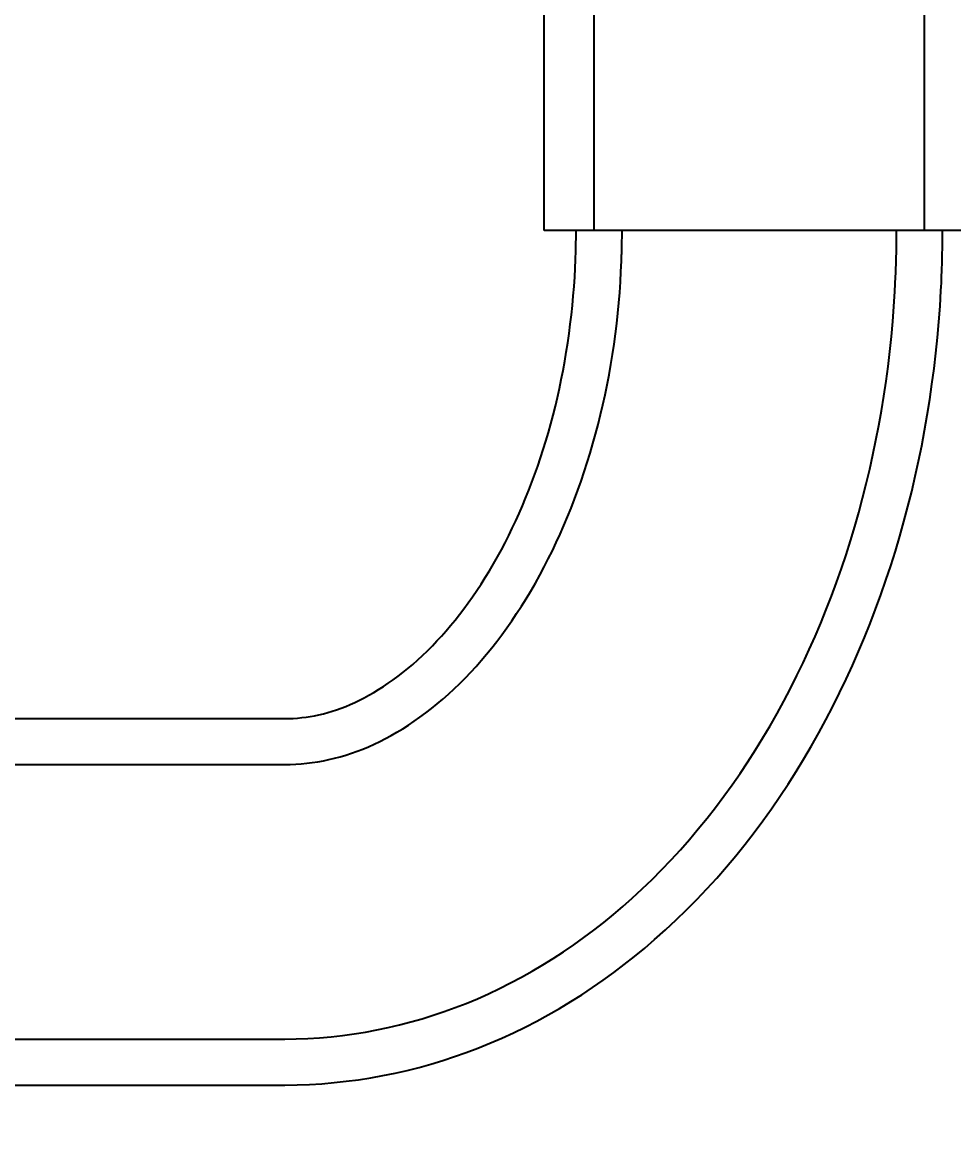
# Model space of a CAD drawing. Header units: millimetres. Extents: x -46397 to 283259, y -8690 to 23983.
# Drawn here: x 268180.6 to 268265.6, y 6741 to 6842.2 of the extents above; entities that cross this region are included whole.
import ezdxf
from ezdxf import colors
from ezdxf.entities.mleader import LeaderData, LeaderLine
from ezdxf.enums import TextEntityAlignment as Align
from ezdxf.math import Vec2, Vec3

# ---------------------------------------------------------------- set-up
doc = ezdxf.new("R2010")
doc.units = ezdxf.units.MM
doc.linetypes.add('PHANTOM', pattern=[63.5, 31.75, -6.35, 6.35, -6.35, 6.35, -6.35])
doc.styles.add('GHI CHÚ 2', font='arial.ttf', dxfattribs={"width": 0.8, "height": 1})
doc.styles.add('Tahoma', font='tahoma.ttf')
doc.styles.add('Text_nameplate', font='arial.ttf', dxfattribs={"width": 0.9, "height": 2.5})

# ---------------------------------------------------------------- blocks, each defined once
blk = doc.blocks.new('BO-1')
at = {"color": 251, "linetype": 'PHANTOM', "ltscale": 5, "extrusion": (6.89019e-16, 1, 0)}
for p, q in [((739.6, 3307.82), (739.6, 3354.87)), ((744.15, 3307.82), (744.15, 3354.87)), ((774.26, 3307.82), (774.26, 3354.87)), ((778.81, 3307.82), (739.6, 3307.82)), ((642.54, 3263.34), (715.94, 3263.34)), ((630.73, 3259.16), (715.94, 3259.16)), ((630.73, 3234.13), (715.94, 3234.13)), ((642.54, 3229.94), (715.94, 3229.94))]:
    blk.add_line(p, q, dxfattribs=at)
at = {"color": 251, "linetype": 'PHANTOM', "ltscale": 5}
for points, knots in [([(715.94, 3229.94), (721.95, 3229.94), (727.94, 3231.11), (739.43, 3235.6), (744.86, 3239), (754.98, 3247.84), (759.53, 3253.44), (767, 3265.9), (769.92, 3272.75), (774.1, 3287.17), (775.35, 3294.73), (775.86, 3304.18), (775.9, 3306), (775.9, 3307.82)], [3.327667, 3.327667, 3.327667, 3.327667, 3.597156, 3.597156, 3.881016, 3.881016, 4.195175, 4.195175, 4.509334, 4.509334, 4.823494, 4.823494, 4.898463, 4.898463, 4.898463, 4.898463]), ([(715.94, 3263.34), (718, 3263.34), (720.08, 3263.77), (724.59, 3265.85), (727.02, 3267.53), (731.63, 3272.26), (733.8, 3275.21), (737.5, 3282.11), (739.05, 3285.99), (741.35, 3294.43), (742.09, 3298.97), (742.46, 3305), (742.5, 3306.41), (742.5, 3307.82)], [3.327667, 3.327667, 3.327667, 3.327667, 3.641826, 3.641826, 3.955985, 3.955985, 4.249173, 4.249173, 4.530392, 4.530392, 4.812699, 4.812699, 4.898463, 4.898463, 4.898463, 4.898463]), ([(715.94, 3234.13), (721.58, 3234.13), (727.21, 3235.26), (737.99, 3239.6), (743.1, 3242.89), (752.51, 3251.39), (756.72, 3256.73), (763.64, 3268.63), (766.35, 3275.21), (770.19, 3289.05), (771.32, 3296.32), (771.69, 3305.03), (771.72, 3306.43), (771.72, 3307.82)], [3.327667, 3.327667, 3.327667, 3.327667, 3.605134, 3.605134, 3.896186, 3.896186, 4.210345, 4.210345, 4.524504, 4.524504, 4.838663, 4.838663, 4.898463, 4.898463, 4.898463, 4.898463]), ([(715.94, 3259.16), (718.62, 3259.16), (721.31, 3259.73), (726.86, 3262.28), (729.7, 3264.28), (735.02, 3269.74), (737.49, 3273.15), (741.62, 3281.02), (743.31, 3285.43), (745.72, 3294.89), (746.45, 3299.94), (746.67, 3305.97), (746.69, 3306.9), (746.69, 3307.82)], [3.327667, 3.327667, 3.327667, 3.327667, 3.641826, 3.641826, 3.955985, 3.955985, 4.259416, 4.259416, 4.552218, 4.552218, 4.845318, 4.845318, 4.898463, 4.898463, 4.898463, 4.898463])]:
    blk.add_open_spline(points, degree=3, knots=knots, dxfattribs=at)
at = {"color": 251, "linetype": 'PHANTOM', "ltscale": 5, "style": 'Text_nameplate', "width": 0.9, "flags": 2}
blk.add_attdef('SPEC.', text='', height=2.5, dxfattribs=at).set_placement((282.5, 89.67), align=Align.MIDDLE_CENTER)
at = {"color": 251, "linetype": 'PHANTOM', "ltscale": 5, "style": 'Tahoma'}
for tag, height, p in [('PROJECT_CODE', 2.4, (245, 77.99)), ('DESIGN_PRESSURE', 2.61, (320, 77.99)), ('SERIAL_NO.', 2.61, (245, 69.45)), ('MAX_WORKING_PRESS', 2.61, (320, 69.45)), ('YEAR', 2.61, (245, 60.92)), ('TEST_PRES.', 2.61, (320, 60.92)), ('VOLUME', 2.61, (245, 52.38)), ('MAX_WORKING_TEMP.', 2.61, (320, 52.38))]:
    blk.add_attdef(tag, text='', height=height, dxfattribs=at).set_placement(p, align=Align.MIDDLE_CENTER)
blk = doc.blocks.new('_Dot')
at = {"color": 0, "linetype": 'ByBlock', "lineweight": -2}
blk.add_line((-0.5, 0), (-1, 0), dxfattribs=at)
at = {"color": 0, "linetype": 'ByBlock', "const_width": 0.5}
blk.add_lwpolyline([(-0.25, 0, 1), (0.25, 0, 1)], format="xyb", close=True, dxfattribs=at)

msp = doc.modelspace()

# ---------------------------------------------------------------- block references
msp.add_blockref('BO-1', (267488.62, 3515.41, -1.5))

# ---------------------------------------------------------------- leaders
at = {"color": 1}
ml = msp.add_multileader_mtext('Standard', dxfattribs=at)
ml.set_content('{\\C3;Bảo ôn dày 50mm, tỉ trọng 100kg/m3\\Pbọc 1 lớp}', color=1, style='GHI CHÚ 2')
ml.set_leader_properties(color=3, lineweight=9)
ml.set_arrow_properties(name='DOT')
ml.build(insert=Vec2(0, 0))
ml.multileader.update_dxf_attribs({"text_left_attachment_type": 5, "text_right_attachment_type": 5, "dogleg_length": 17.33, "arrow_head_size": 40})
ctx = ml.context
ctx.base_point, ctx.char_height, ctx.arrow_head_size, ctx.landing_gap_size, ctx.plane_origin = Vec3(268401.79, 6764.09), 80, 40, 0.039, Vec3(270296.83, 7051.53)
ctx.left_attachment, ctx.right_attachment = 5, 5
notes = []
notes.append((ctx, [(0, (1, 1, 0), (268384.46, 6764.09), (1, 0), 17.33, [(1, [(268116.8, 6453.99)], 0, [])])]))
ctx.mtext.insert, ctx.mtext.width, ctx.mtext.flow_direction = Vec3(268401.83, 7004.6), 1538.2477, 5
for ctx, leaders in notes:
    for number, flags, end, landing, length, lines in leaders:
        leader = LeaderData()
        leader.index, (leader.has_last_leader_line, leader.has_dogleg_vector, leader.attachment_direction) = number, flags
        leader.last_leader_point, leader.dogleg_vector, leader.dogleg_length = Vec3(end), Vec3(landing), length
        for number, points, colour, breaks in lines:
            line = LeaderLine()
            line.index, line.vertices, line.color, line.breaks = number, Vec3.list(points), colors.encode_raw_color(colour), breaks
            leader.lines.append(line)
        ctx.leaders.append(leader)

doc.saveas('drawing.dxf')
